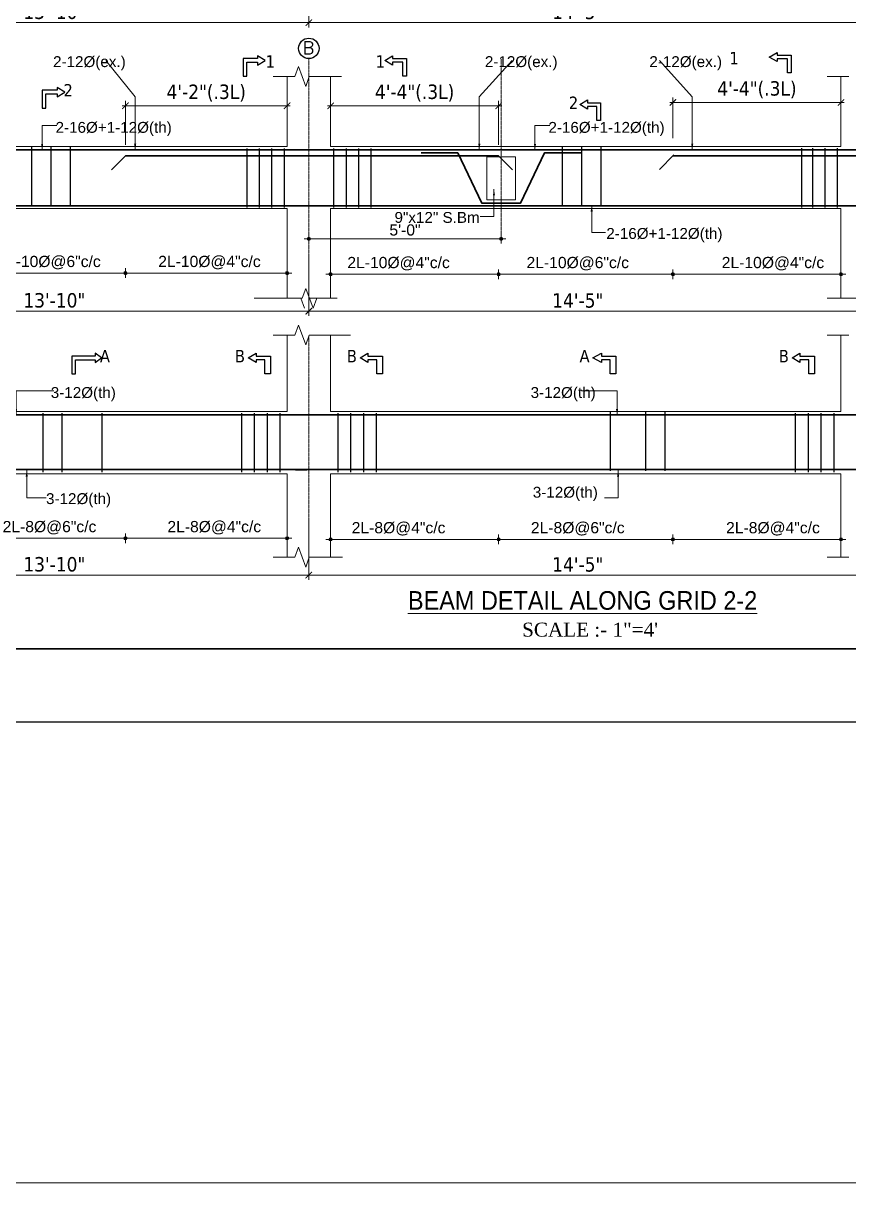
# Model space of a CAD drawing. Header units: inches. Extents: x 130993 to 274375, y -5108 to 103559.
# Drawn here: x 147155 to 147670, y 48951 to 49674 of the extents above; entities that cross this region are included whole.
import ezdxf

# ---------------------------------------------------------------- set-up
doc = ezdxf.new("R2010")
doc.units = ezdxf.units.IN
doc.header["$MEASUREMENT"] = 0
doc.header["$PDMODE"] = 2
doc.header["$PDSIZE"] = -3
doc.linetypes.add('CENTER2', pattern=[1.125, 0.75, -0.125, 0.125, -0.125])
for name, color, linetype, lineweight in [('Cen line', 5, 'CENTER2', 9), ('DIM', 5, 'Continuous', 9), ('DIMENSION', 142, 'Continuous', 20), ('HATCH', 9, 'Continuous', 9), ('LINE', 1, 'Continuous', 15), ('PLAN Stairs', 156, 'Continuous', 25), ('REN-1', 7, 'Continuous', 35), ('TEXT', 181, 'Continuous', 13), ('wall', 1, 'Continuous', 30)]:
    doc.layers.add(name, color=color, linetype=linetype, lineweight=lineweight)
for name, color, linetype in [('ELEVATION', 7, 'Continuous'), ('STIRRUPS', 7, 'Continuous'), ('T-TEXT', 1, 'Continuous')]:
    doc.layers.add(name, color=color, linetype=linetype)
doc.styles.add('Arial', font='arial.ttf', dxfattribs={"width": 0.8, "height": 200})
doc.styles.add('ramon', font='arial.ttf', dxfattribs={"height": 7})
doc.styles.add('ROOM', font='dutch.ttf')
doc.styles.get("Standard").update_dxf_attribs({"font": 'txt.shx', "height": 6})
doc.styles.add('TAHOMA', font='tahoma.ttf', dxfattribs={"height": 9})
doc.dimstyles.new('1-2', dxfattribs={"dimscale": 0, "dimtxt": 8, "dimasz": 4, "dimexe": 3, "dimexo": 3, "dimgap": 3, "dimtad": 1, "dimdec": 0, "dimlfac": 0.25, "dimzin": 3, "dimdsep": 46, "dimlunit": 4, "dimtxsty": 'TAHOMA', "dimblk1": 'ARCHTICK', "dimblk2": 'ARCHTICK', "dimsah": 1, "dimcen": 0, "dimdle": 2, "dimclrd": 6, "dimclre": 6, "dimclrt": 7, "dimadec": 0, "dimazin": 0, "dimtfac": 0.333333, "dimtdec": 0, "dimtix": 1, "dimtofl": 0, "dimtmove": 0, "dimatfit": 2, "dimfxl": 1, "dimtolj": 1, "dimtzin": 0, "dimlwd": -1, "dimlwe": -1, "dimarcsym": 0})
doc.dimstyles.new('1-4', dxfattribs={"dimscale": 0, "dimtxt": 8, "dimasz": 4, "dimexe": 3, "dimexo": 3, "dimgap": 2, "dimtad": 1, "dimdec": 0, "dimlfac": 0.5, "dimzin": 3, "dimdsep": 46, "dimlunit": 4, "dimtxsty": 'TAHOMA', "dimblk1": 'ARCHTICK', "dimblk2": 'ARCHTICK', "dimsah": 1, "dimcen": 0, "dimdle": 2, "dimclrd": 6, "dimclre": 6, "dimclrt": 7, "dimadec": 0, "dimazin": 0, "dimtfac": 0.333333, "dimtdec": 0, "dimtmove": 1, "dimatfit": 2, "dimfxl": 1, "dimtolj": 1, "dimtzin": 0, "dimlwd": -1, "dimlwe": -1, "dimarcsym": 0})
doc.dimstyles.new('s4', dxfattribs={"dimtxt": 6, "dimasz": 2, "dimexe": 6, "dimexo": 18, "dimgap": 1.9375, "dimtad": 1, "dimdec": 0, "dimlfac": 0.5, "dimzin": 3, "dimdsep": 46, "dimlunit": 4, "dimtxsty": 'ramon', "dimblk": 'dot 2', "dimcen": 0.09375, "dimse1": 1, "dimse2": 1, "dimclrd": 1, "dimclre": 1, "dimclrt": 256, "dimadec": 0, "dimazin": 0, "dimtfac": 0.75, "dimtdec": 0, "dimtix": 1, "dimtmove": 1, "dimatfit": 3, "dimldrblk": 'DOT', "dimfxl": 1, "dimtolj": 1, "dimtzin": 0, "dimlwd": 9, "dimlwe": 9, "dimarcsym": 0})

# ---------------------------------------------------------------- blocks, each defined once
blk = doc.blocks.new('_ArchTick')
at = {"color": 0, "linetype": 'ByBlock', "const_width": 0.15}
blk.add_lwpolyline([(-0.5, -0.5), (0.5, 0.5)], dxfattribs=at)
blk = doc.blocks.new('*D2760')
at = {"layer": 'Defpoints', "color": 0}
for p in [(147333.24, 49532.05), (147678.83, 49532.05), (147333.24, 49494.85)]:
    blk.add_point(p, dxfattribs=at)
at = {"layer": 'DIMENSION', "color": 6}
for p, q in [((147333.24, 49529.05), (147333.24, 49491.85)), ((147678.83, 49529.05), (147678.83, 49491.85)), ((147680.83, 49494.85), (147331.24, 49494.85))]:
    blk.add_line(p, q, dxfattribs=at)
at = {"layer": 'DIMENSION', "color": 6, "xscale": 4, "yscale": 4, "zscale": 4, "rotation": 180}
blk.add_blockref('_ArchTick', (147333.24, 49494.85), dxfattribs=at)
at = {"layer": 'DIMENSION', "color": 6, "xscale": 4, "yscale": 4, "zscale": 4}
blk.add_blockref('_ArchTick', (147678.83, 49494.85), dxfattribs=at)
at = {"layer": 'DIMENSION', "color": 7, "insert": (147501.03, 49501.46), "char_height": 9, "attachment_point": 5, "style": 'TAHOMA'}
blk.add_mtext('\\A1;14\'-5"', dxfattribs=at)
blk = doc.blocks.new('*D2761')
at = {"layer": 'Defpoints', "color": 0}
for p in [(147678.83, 49395.98), (147333.24, 49367.39), (147333.24, 49330.19)]:
    blk.add_point(p, dxfattribs=at)
at = {"layer": 'DIMENSION', "color": 6}
for p, q in [((147678.83, 49392.98), (147678.83, 49327.19)), ((147333.24, 49364.39), (147333.24, 49327.19)), ((147680.83, 49330.19), (147331.24, 49330.19))]:
    blk.add_line(p, q, dxfattribs=at)
at = {"layer": 'DIMENSION', "color": 6, "xscale": 4, "yscale": 4, "zscale": 4, "rotation": 180}
blk.add_blockref('_ArchTick', (147333.24, 49330.19), dxfattribs=at)
at = {"layer": 'DIMENSION', "color": 6, "xscale": 4, "yscale": 4, "zscale": 4}
blk.add_blockref('_ArchTick', (147678.83, 49330.19), dxfattribs=at)
at = {"layer": 'DIMENSION', "color": 7, "insert": (147501.03, 49336.8), "char_height": 9, "attachment_point": 5, "style": 'TAHOMA'}
blk.add_mtext('\\A1;14\'-5"', dxfattribs=at)
blk = doc.blocks.new('*D2762')
at = {"layer": 'Defpoints', "color": 0}
for p in [(147346.82, 49622.96), (147346.82, 49597.66), (147451.66, 49595.55)]:
    blk.add_point(p, dxfattribs=at)
at = {"layer": 'DIM', "color": 6}
for p, q in [((147453.66, 49622.96), (147344.82, 49622.96)), ((147346.82, 49600.66), (147346.82, 49625.96)), ((147451.66, 49598.55), (147451.66, 49625.96))]:
    blk.add_line(p, q, dxfattribs=at)
at = {"layer": 'DIM', "color": 6, "xscale": 4, "yscale": 4, "zscale": 4, "rotation": 180}
blk.add_blockref('_ArchTick', (147346.82, 49622.96), dxfattribs=at)
at = {"layer": 'DIM', "color": 6, "xscale": 4, "yscale": 4, "zscale": 4}
blk.add_blockref('_ArchTick', (147451.66, 49622.96), dxfattribs=at)
at = {"layer": 'DIM', "color": 7, "insert": (147399.24, 49630.91), "char_height": 9, "attachment_point": 5, "style": 'TAHOMA'}
blk.add_mtext('\\A1;4\'-4"(.3L)', dxfattribs=at)
blk = doc.blocks.new('*D2763')
at = {"layer": 'Defpoints', "color": 0}
for p in [(147560.41, 49625.07), (147560.41, 49599.77), (147665.25, 49597.66)]:
    blk.add_point(p, dxfattribs=at)
at = {"layer": 'DIM', "color": 6}
for p, q in [((147667.25, 49625.07), (147558.41, 49625.07)), ((147560.41, 49602.77), (147560.41, 49628.07)), ((147665.25, 49600.66), (147665.25, 49628.07))]:
    blk.add_line(p, q, dxfattribs=at)
at = {"layer": 'DIM', "color": 6, "xscale": 4, "yscale": 4, "zscale": 4, "rotation": 180}
blk.add_blockref('_ArchTick', (147560.41, 49625.07), dxfattribs=at)
at = {"layer": 'DIM', "color": 6, "xscale": 4, "yscale": 4, "zscale": 4}
blk.add_blockref('_ArchTick', (147665.25, 49625.07), dxfattribs=at)
at = {"layer": 'DIM', "color": 7, "insert": (147612.83, 49633.01), "char_height": 9, "attachment_point": 5, "style": 'TAHOMA'}
blk.add_mtext('\\A1;4\'-4"(.3L)', dxfattribs=at)
blk = doc.blocks.new('*D2764')
at = {"layer": 'Defpoints', "color": 0}
for p in [(147001.65, 49532.05), (147333.24, 49532.05), (147333.24, 49494.85)]:
    blk.add_point(p, dxfattribs=at)
at = {"layer": 'DIMENSION', "color": 6}
for p, q in [((147001.65, 49529.05), (147001.65, 49491.85)), ((147333.24, 49529.05), (147333.24, 49491.85)), ((146999.65, 49494.85), (147335.24, 49494.85))]:
    blk.add_line(p, q, dxfattribs=at)
at = {"layer": 'DIMENSION', "color": 6, "xscale": 4, "yscale": 4, "zscale": 4, "rotation": 180}
blk.add_blockref('_ArchTick', (147001.65, 49494.85), dxfattribs=at)
at = {"layer": 'DIMENSION', "color": 6, "xscale": 4, "yscale": 4, "zscale": 4}
blk.add_blockref('_ArchTick', (147333.24, 49494.85), dxfattribs=at)
at = {"layer": 'DIMENSION', "color": 7, "insert": (147174.44, 49501.54), "char_height": 9, "attachment_point": 5, "style": 'TAHOMA'}
blk.add_mtext('\\A1;13\'-10"', dxfattribs=at)
blk = doc.blocks.new('*D2765')
at = {"layer": 'Defpoints', "color": 0}
for p in [(147001.65, 49395.98), (147333.24, 49367.39), (147333.24, 49330.19)]:
    blk.add_point(p, dxfattribs=at)
at = {"layer": 'DIMENSION', "color": 6}
for p, q in [((147001.65, 49392.98), (147001.65, 49327.19)), ((147333.24, 49364.39), (147333.24, 49327.19)), ((146999.65, 49330.19), (147335.24, 49330.19))]:
    blk.add_line(p, q, dxfattribs=at)
at = {"layer": 'DIMENSION', "color": 6, "xscale": 4, "yscale": 4, "zscale": 4, "rotation": 180}
blk.add_blockref('_ArchTick', (147001.65, 49330.19), dxfattribs=at)
at = {"layer": 'DIMENSION', "color": 6, "xscale": 4, "yscale": 4, "zscale": 4}
blk.add_blockref('_ArchTick', (147333.24, 49330.19), dxfattribs=at)
at = {"layer": 'DIMENSION', "color": 7, "insert": (147174.44, 49336.88), "char_height": 9, "attachment_point": 5, "style": 'TAHOMA'}
blk.add_mtext('\\A1;13\'-10"', dxfattribs=at)
blk = doc.blocks.new('*D2766')
at = {"layer": 'Defpoints', "color": 0}
for p in [(147319.66, 49622.96), (147218.82, 49595.55), (147319.66, 49597.66)]:
    blk.add_point(p, dxfattribs=at)
at = {"layer": 'DIM', "color": 6}
for p, q in [((147216.82, 49622.96), (147321.66, 49622.96)), ((147218.82, 49598.55), (147218.82, 49625.96)), ((147319.66, 49600.66), (147319.66, 49625.96))]:
    blk.add_line(p, q, dxfattribs=at)
at = {"layer": 'DIM', "color": 6, "xscale": 4, "yscale": 4, "zscale": 4, "rotation": 180}
blk.add_blockref('_ArchTick', (147218.82, 49622.96), dxfattribs=at)
at = {"layer": 'DIM', "color": 6, "xscale": 4, "yscale": 4, "zscale": 4}
blk.add_blockref('_ArchTick', (147319.66, 49622.96), dxfattribs=at)
at = {"layer": 'DIM', "color": 7, "insert": (147269.24, 49630.91), "char_height": 9, "attachment_point": 5, "style": 'TAHOMA'}
blk.add_mtext('\\A1;4\'-2"(.3L)', dxfattribs=at)
blk = doc.blocks.new('dot1')
at = {"layer": 'HATCH'}
h = blk.add_hatch(color=256, dxfattribs=at)
edge = h.paths.add_edge_path()
edge.add_arc((0, 0), 1, 0, 360)
for p, q in [((3, 0), (-3, 0)), ((0, 3), (0, -3))]:
    blk.add_line(p, q, dxfattribs=at)
blk.add_circle((0, 0), 1, dxfattribs=at)
blk = doc.blocks.new('dot 2')
at = {"layer": 'HATCH', "xscale": 0.5, "yscale": 0.5, "zscale": 0.5}
blk.add_blockref('dot1', (0, 0), dxfattribs=at)
blk = doc.blocks.new('*D2768')
at = {"layer": 'Defpoints', "color": 0}
for p in [(147560.41, 49430.15), (147665.25, 49393.46), (147560.41, 49352.49)]:
    blk.add_point(p, dxfattribs=at)
at = {"layer": 'PLAN Stairs', "color": 1, "lineweight": 9}
blk.add_line((147663.25, 49352.49), (147562.41, 49352.49), dxfattribs=at)
at = {"layer": 'PLAN Stairs', "color": 1, "lineweight": 9, "xscale": 2, "yscale": 2, "zscale": 2, "rotation": 180}
blk.add_blockref('dot 2', (147560.41, 49352.49), dxfattribs=at)
at = {"layer": 'PLAN Stairs', "color": 1, "lineweight": 9, "xscale": 2, "yscale": 2, "zscale": 2}
blk.add_blockref('dot 2', (147665.25, 49352.49), dxfattribs=at)
at = {"layer": 'PLAN Stairs', "insert": (147622.83, 49359.09), "char_height": 7, "attachment_point": 5, "style": 'ramon'}
blk.add_mtext('\\A1;2L-8%%C@4"c/c', dxfattribs=at)
blk = doc.blocks.new('_Dot')
at = {"color": 0, "linetype": 'ByBlock', "lineweight": -2}
blk.add_line((-0.5, 0), (-1, 0), dxfattribs=at)
at = {"color": 0, "linetype": 'ByBlock', "const_width": 0.5}
blk.add_lwpolyline([(-0.25, 0, 1), (0.25, 0, 1)], format="xyb", close=True, dxfattribs=at)
blk = doc.blocks.new('*D2769')
at = {"layer": 'Defpoints', "color": 0}
for p in [(147451.66, 49430.15), (147560.41, 49430.15), (147560.41, 49352.49)]:
    blk.add_point(p, dxfattribs=at)
at = {"layer": 'PLAN Stairs', "color": 1, "lineweight": 9}
blk.add_line((147453.66, 49352.49), (147558.41, 49352.49), dxfattribs=at)
at = {"layer": 'PLAN Stairs', "color": 1, "lineweight": 9, "xscale": 2, "yscale": 2, "zscale": 2, "rotation": 180}
blk.add_blockref('dot 2', (147451.66, 49352.49), dxfattribs=at)
at = {"layer": 'PLAN Stairs', "color": 1, "lineweight": 9, "xscale": 2, "yscale": 2, "zscale": 2}
blk.add_blockref('dot 2', (147560.41, 49352.49), dxfattribs=at)
at = {"layer": 'PLAN Stairs', "insert": (147501.03, 49359.09), "char_height": 7, "attachment_point": 5, "style": 'ramon'}
blk.add_mtext('\\A1;2L-8%%C@6"c/c', dxfattribs=at)
blk = doc.blocks.new('*D2770')
at = {"layer": 'Defpoints', "color": 0}
for p in [(147346.82, 49432.26), (147451.66, 49430.15), (147346.82, 49352.49)]:
    blk.add_point(p, dxfattribs=at)
at = {"layer": 'PLAN Stairs', "color": 1, "lineweight": 9}
blk.add_line((147449.66, 49352.49), (147348.82, 49352.49), dxfattribs=at)
at = {"layer": 'PLAN Stairs', "color": 1, "lineweight": 9, "xscale": 2, "yscale": 2, "zscale": 2, "rotation": 180}
blk.add_blockref('dot 2', (147346.82, 49352.49), dxfattribs=at)
at = {"layer": 'PLAN Stairs', "color": 1, "lineweight": 9, "xscale": 2, "yscale": 2, "zscale": 2}
blk.add_blockref('dot 2', (147451.66, 49352.49), dxfattribs=at)
at = {"layer": 'PLAN Stairs', "insert": (147389.24, 49359.09), "char_height": 7, "attachment_point": 5, "style": 'ramon'}
blk.add_mtext('\\A1;2L-8%%C@4"c/c', dxfattribs=at)
blk = doc.blocks.new('*D2772')
at = {"layer": 'Defpoints', "color": 0}
for p in [(147116.07, 49430.83), (147218.82, 49430.83), (147116.07, 49353.17)]:
    blk.add_point(p, dxfattribs=at)
at = {"layer": 'PLAN Stairs', "color": 1, "lineweight": 9}
blk.add_line((147216.82, 49353.17), (147118.07, 49353.17), dxfattribs=at)
at = {"layer": 'PLAN Stairs', "color": 1, "lineweight": 9, "xscale": 2, "yscale": 2, "zscale": 2, "rotation": 180}
blk.add_blockref('dot 2', (147116.07, 49353.17), dxfattribs=at)
at = {"layer": 'PLAN Stairs', "color": 1, "lineweight": 9, "xscale": 2, "yscale": 2, "zscale": 2}
blk.add_blockref('dot 2', (147218.82, 49353.17), dxfattribs=at)
at = {"layer": 'PLAN Stairs', "insert": (147171.44, 49359.77), "char_height": 7, "attachment_point": 5, "style": 'ramon'}
blk.add_mtext('\\A1;2L-8%%C@6"c/c', dxfattribs=at)
blk = doc.blocks.new('*D2773')
at = {"layer": 'Defpoints', "color": 0}
for p in [(147218.82, 49430.83), (147319.66, 49432.94), (147319.66, 49353.17)]:
    blk.add_point(p, dxfattribs=at)
at = {"layer": 'PLAN Stairs', "color": 1, "lineweight": 9}
blk.add_line((147220.82, 49353.17), (147317.66, 49353.17), dxfattribs=at)
at = {"layer": 'PLAN Stairs', "color": 1, "lineweight": 9, "xscale": 2, "yscale": 2, "zscale": 2, "rotation": 180}
blk.add_blockref('dot 2', (147218.82, 49353.17), dxfattribs=at)
at = {"layer": 'PLAN Stairs', "color": 1, "lineweight": 9, "xscale": 2, "yscale": 2, "zscale": 2}
blk.add_blockref('dot 2', (147319.66, 49353.17), dxfattribs=at)
at = {"layer": 'PLAN Stairs', "insert": (147274.24, 49359.77), "char_height": 7, "attachment_point": 5, "style": 'ramon'}
blk.add_mtext('\\A1;2L-8%%C@4"c/c', dxfattribs=at)
blk = doc.blocks.new('*D2774')
at = {"layer": 'Defpoints', "color": 0}
for p in [(147560.41, 49595.55), (147665.25, 49558.86), (147560.41, 49517.9)]:
    blk.add_point(p, dxfattribs=at)
at = {"layer": 'PLAN Stairs', "color": 1, "lineweight": 9}
blk.add_line((147663.25, 49517.9), (147562.41, 49517.9), dxfattribs=at)
at = {"layer": 'PLAN Stairs', "color": 1, "lineweight": 9, "xscale": 2, "yscale": 2, "zscale": 2, "rotation": 180}
blk.add_blockref('dot 2', (147560.41, 49517.9), dxfattribs=at)
at = {"layer": 'PLAN Stairs', "color": 1, "lineweight": 9, "xscale": 2, "yscale": 2, "zscale": 2}
blk.add_blockref('dot 2', (147665.25, 49517.9), dxfattribs=at)
at = {"layer": 'PLAN Stairs', "insert": (147622.83, 49524.49), "char_height": 7, "attachment_point": 5, "style": 'ramon'}
blk.add_mtext('\\A1;{\\fArial Baltic|b0|i0|c186|p34;2L-}10{\\fArial Baltic|b0|i0|c186|p34;%%C@4"c/c}', dxfattribs=at)
blk = doc.blocks.new('*D2775')
at = {"layer": 'Defpoints', "color": 0}
for p in [(147451.66, 49595.55), (147560.41, 49595.55), (147560.41, 49517.9)]:
    blk.add_point(p, dxfattribs=at)
at = {"layer": 'PLAN Stairs', "color": 1, "lineweight": 9}
blk.add_line((147453.66, 49517.9), (147558.41, 49517.9), dxfattribs=at)
at = {"layer": 'PLAN Stairs', "color": 1, "lineweight": 9, "xscale": 2, "yscale": 2, "zscale": 2, "rotation": 180}
blk.add_blockref('dot 2', (147451.66, 49517.9), dxfattribs=at)
at = {"layer": 'PLAN Stairs', "color": 1, "lineweight": 9, "xscale": 2, "yscale": 2, "zscale": 2}
blk.add_blockref('dot 2', (147560.41, 49517.9), dxfattribs=at)
at = {"layer": 'PLAN Stairs', "insert": (147501.03, 49524.49), "char_height": 7, "attachment_point": 5, "style": 'ramon'}
blk.add_mtext('\\A1;{\\fArial Baltic|b0|i0|c186|p34;2L-}10{\\fArial Baltic|b0|i0|c186|p34;%%C@6"c/c}', dxfattribs=at)
blk = doc.blocks.new('*D2776')
at = {"layer": 'Defpoints', "color": 0}
for p in [(147346.82, 49597.66), (147451.66, 49595.55), (147346.82, 49517.9)]:
    blk.add_point(p, dxfattribs=at)
at = {"layer": 'PLAN Stairs', "color": 1, "lineweight": 9}
blk.add_line((147449.66, 49517.9), (147348.82, 49517.9), dxfattribs=at)
at = {"layer": 'PLAN Stairs', "color": 1, "lineweight": 9, "xscale": 2, "yscale": 2, "zscale": 2, "rotation": 180}
blk.add_blockref('dot 2', (147346.82, 49517.9), dxfattribs=at)
at = {"layer": 'PLAN Stairs', "color": 1, "lineweight": 9, "xscale": 2, "yscale": 2, "zscale": 2}
blk.add_blockref('dot 2', (147451.66, 49517.9), dxfattribs=at)
at = {"layer": 'PLAN Stairs', "insert": (147389.24, 49524.49), "char_height": 7, "attachment_point": 5, "style": 'ramon'}
blk.add_mtext('\\A1;{\\fArial Baltic|b0|i0|c186|p34;2L-}10{\\fArial Baltic|b0|i0|c186|p34;%%C@4"c/c}', dxfattribs=at)
blk = doc.blocks.new('*D2778')
at = {"layer": 'Defpoints', "color": 0}
for p in [(147116.07, 49596.24), (147218.82, 49596.24), (147116.07, 49518.58)]:
    blk.add_point(p, dxfattribs=at)
at = {"layer": 'PLAN Stairs', "color": 1, "lineweight": 9}
blk.add_line((147216.82, 49518.58), (147118.07, 49518.58), dxfattribs=at)
at = {"layer": 'PLAN Stairs', "color": 1, "lineweight": 9, "xscale": 2, "yscale": 2, "zscale": 2, "rotation": 180}
blk.add_blockref('dot 2', (147116.07, 49518.58), dxfattribs=at)
at = {"layer": 'PLAN Stairs', "color": 1, "lineweight": 9, "xscale": 2, "yscale": 2, "zscale": 2}
blk.add_blockref('dot 2', (147218.82, 49518.58), dxfattribs=at)
at = {"layer": 'PLAN Stairs', "insert": (147171.44, 49525.17), "char_height": 7, "attachment_point": 5, "style": 'ramon'}
blk.add_mtext('\\A1;{\\fArial Baltic|b0|i0|c186|p34;2L-}10{\\fArial Baltic|b0|i0|c186|p34;%%C@6"c/c}', dxfattribs=at)
blk = doc.blocks.new('*D2779')
at = {"layer": 'Defpoints', "color": 0}
for p in [(147218.82, 49596.24), (147319.66, 49598.34), (147319.66, 49518.58)]:
    blk.add_point(p, dxfattribs=at)
at = {"layer": 'PLAN Stairs', "color": 1, "lineweight": 9}
blk.add_line((147220.82, 49518.58), (147317.66, 49518.58), dxfattribs=at)
at = {"layer": 'PLAN Stairs', "color": 1, "lineweight": 9, "xscale": 2, "yscale": 2, "zscale": 2, "rotation": 180}
blk.add_blockref('dot 2', (147218.82, 49518.58), dxfattribs=at)
at = {"layer": 'PLAN Stairs', "color": 1, "lineweight": 9, "xscale": 2, "yscale": 2, "zscale": 2}
blk.add_blockref('dot 2', (147319.66, 49518.58), dxfattribs=at)
at = {"layer": 'PLAN Stairs', "insert": (147271.24, 49525.17), "char_height": 7, "attachment_point": 5, "style": 'ramon'}
blk.add_mtext('\\A1;{\\fArial Baltic|b0|i0|c186|p34;2L-}10{\\fArial Baltic|b0|i0|c186|p34;%%C@4"c/c}', dxfattribs=at)
blk = doc.blocks.new('*D2790')
at = {"layer": 'Defpoints', "color": 0}
for p in [(147333.24, 49712.05), (147678.83, 49712.05), (147333.24, 49674.85)]:
    blk.add_point(p, dxfattribs=at)
at = {"layer": 'DIMENSION', "color": 6}
for p, q in [((147333.24, 49709.05), (147333.24, 49671.85)), ((147678.83, 49709.05), (147678.83, 49671.85)), ((147680.83, 49674.85), (147331.24, 49674.85))]:
    blk.add_line(p, q, dxfattribs=at)
at = {"layer": 'DIMENSION', "color": 6, "xscale": 4, "yscale": 4, "zscale": 4, "rotation": 180}
blk.add_blockref('_ArchTick', (147333.24, 49674.85), dxfattribs=at)
at = {"layer": 'DIMENSION', "color": 6, "xscale": 4, "yscale": 4, "zscale": 4}
blk.add_blockref('_ArchTick', (147678.83, 49674.85), dxfattribs=at)
at = {"layer": 'DIMENSION', "color": 7, "insert": (147501.03, 49681.46), "char_height": 9, "attachment_point": 5, "style": 'TAHOMA'}
blk.add_mtext('\\A1;14\'-5"', dxfattribs=at)
blk = doc.blocks.new('*D2793')
at = {"layer": 'Defpoints', "color": 0}
for p in [(147001.65, 49712.05), (147333.24, 49712.05), (147333.24, 49674.85)]:
    blk.add_point(p, dxfattribs=at)
at = {"layer": 'DIMENSION', "color": 6}
for p, q in [((147001.65, 49709.05), (147001.65, 49671.85)), ((147333.24, 49709.05), (147333.24, 49671.85)), ((146999.65, 49674.85), (147335.24, 49674.85))]:
    blk.add_line(p, q, dxfattribs=at)
at = {"layer": 'DIMENSION', "color": 6, "xscale": 4, "yscale": 4, "zscale": 4, "rotation": 180}
blk.add_blockref('_ArchTick', (147001.65, 49674.85), dxfattribs=at)
at = {"layer": 'DIMENSION', "color": 6, "xscale": 4, "yscale": 4, "zscale": 4}
blk.add_blockref('_ArchTick', (147333.24, 49674.85), dxfattribs=at)
at = {"layer": 'DIMENSION', "color": 7, "insert": (147174.44, 49681.54), "char_height": 9, "attachment_point": 5, "style": 'TAHOMA'}
blk.add_mtext('\\A1;13\'-10"', dxfattribs=at)
blk = doc.blocks.new('*D2856')
at = {"layer": 'Defpoints', "color": 0, "ltscale": 10}
for p in [(135232.92, 50564.6), (135252.37, 50564.6), (135227.67, 50560.85)]:
    blk.add_point(p, dxfattribs=at)
at = {"layer": 'Defpoints', "color": 0}
for p in [(148024, 49558.86), (148144, 49558.86), (148024, 49541.07)]:
    blk.add_point(p, dxfattribs=at)
at = {"layer": 'DIMENSION', "color": 6, "ltscale": 10}
for p, q in [((135235.92, 50564.6), (135255.37, 50564.6)), ((135252.37, 50564.6), (135252.37, 50568.6)), ((135230.67, 50560.85), (135255.37, 50560.85)), ((135252.37, 50560.85), (135252.37, 50556.85))]:
    blk.add_line(p, q, dxfattribs=at)
at = {"layer": 'DIMENSION', "color": 6}
for p, q in [((148024, 49555.86), (148024, 49538.07)), ((148144, 49555.86), (148144, 49538.07)), ((148146, 49541.07), (148022, 49541.07))]:
    blk.add_line(p, q, dxfattribs=at)
at = {"layer": 'DIMENSION', "color": 6, "ltscale": 10, "xscale": 4, "yscale": 4, "zscale": 4}
for p, rotation in [((135252.37, 50564.6), 270), ((135252.37, 50560.85), 90)]:
    blk.add_blockref('_ArchTick', p, dxfattribs=dict(at, rotation=rotation))
at = {"layer": 'DIMENSION', "color": 6, "xscale": 4, "yscale": 4, "zscale": 4, "rotation": 180}
blk.add_blockref('_ArchTick', (148024, 49541.07), dxfattribs=at)
at = {"layer": 'DIMENSION', "color": 6, "xscale": 4, "yscale": 4, "zscale": 4}
blk.add_blockref('_ArchTick', (148144, 49541.07), dxfattribs=at)
at = {"layer": 'DIMENSION', "color": 7, "ltscale": 10, "insert": (135244.76, 50562.72), "char_height": 9, "attachment_point": 5, "rotation": 90, "style": 'TAHOMA'}
blk.add_mtext('\\A1;1.5"', dxfattribs=at)
at = {"layer": 'DIMENSION', "color": 7, "insert": (148084, 49547.75), "char_height": 9, "attachment_point": 5, "style": 'TAHOMA'}
blk.add_mtext('\\A1;5\'-0"', dxfattribs=at)
blk = doc.blocks.new('*D2872')
at = {"layer": 'Defpoints', "color": 0, "ltscale": 10}
for p in [(134950.38, 50560.85), (134975.07, 50560.85), (134950.96, 50501.1)]:
    blk.add_point(p, dxfattribs=at)
at = {"layer": 'Defpoints', "color": 0}
for p in [(147333.24, 49558.86), (147453.24, 49564.29), (147453.24, 49539.96)]:
    blk.add_point(p, dxfattribs=at)
at = {"layer": 'DIMENSION', "color": 6, "ltscale": 10}
for p, q in [((134975.07, 50499.1), (134975.07, 50562.85)), ((134953.38, 50560.85), (134978.07, 50560.85)), ((134953.96, 50501.1), (134978.07, 50501.1))]:
    blk.add_line(p, q, dxfattribs=at)
at = {"layer": 'PLAN Stairs', "color": 1, "lineweight": 9}
blk.add_line((147335.24, 49539.96), (147451.24, 49539.96), dxfattribs=at)
at = {"layer": 'DIMENSION', "color": 6, "ltscale": 10, "xscale": 4, "yscale": 4, "zscale": 4}
for p, rotation in [((134975.07, 50560.85), 90), ((134975.07, 50501.1), 270)]:
    blk.add_blockref('_ArchTick', p, dxfattribs=dict(at, rotation=rotation))
at = {"layer": 'PLAN Stairs', "color": 1, "lineweight": 9, "xscale": 2, "yscale": 2, "zscale": 2, "rotation": 180}
blk.add_blockref('dot 2', (147333.24, 49539.96), dxfattribs=at)
at = {"layer": 'PLAN Stairs', "color": 1, "lineweight": 9, "xscale": 2, "yscale": 2, "zscale": 2}
blk.add_blockref('dot 2', (147453.24, 49539.96), dxfattribs=at)
at = {"layer": 'DIMENSION', "color": 7, "ltscale": 10, "insert": (134967.56, 50530.97), "char_height": 9, "attachment_point": 5, "rotation": 90, "style": 'TAHOMA'}
blk.add_mtext('\\A1;1-1"', dxfattribs=at)
at = {"layer": 'PLAN Stairs', "insert": (147393.24, 49545.47), "char_height": 7, "attachment_point": 5, "style": 'ramon'}
blk.add_mtext('\\A1;5\'-0"', dxfattribs=at)
blk = doc.blocks.new('fgffggf')
at = {"layer": 'Cen line'}
blk.add_line((15083.3, 1715.89), (15083.3, 1828.32), dxfattribs=at)
at = {"layer": 'DIMENSION'}
blk.add_lwpolyline([(15074.3, 1767.11), (15092.3, 1767.11), (15092.3, 1740.22), (15074.3, 1740.22)], close=True, dxfattribs=at)
at = {"layer": 'REN-1'}
blk.add_lwpolyline([(15133.22, 1769.61), (15110.38, 1769.61), (15095.44, 1738.22), (15071.15, 1738.22), (15056.21, 1769.61), (15033.37, 1769.61)], dxfattribs=at)
at = {"layer": 'TEXT', "style": 'Arial'}
blk.add_text('9"x12" S.Bm', height=6.79, dxfattribs=at).set_placement((15016.77, 1725.86))
at = {"layer": 'DIM'}
blk.add_leader([(15078.81, 1746.94), (15078.81, 1729.77), (15070.11, 1729.77)], dimstyle='1-4', override={"dimscale": 1, "dimtad": 0, "dimfxl": 3}, dxfattribs=at)

msp = doc.modelspace()

# ---------------------------------------------------------------- linework, layer by layer
at = {"layer": 'Cen line'}
for p, q in [((147333.24, 49503.12), (147333.24, 49652.39)), ((147333.24, 49341.6), (147333.24, 49479.11))]:
    msp.add_line(p, q, dxfattribs=at)
at = {"layer": 'Defpoints', "color": 240, "true_color": 0xed1f24}
msp.add_lwpolyline([(146818.74, 51437.94), (149523.33, 51437.94), (149523.33, 49284.27), (146818.74, 49284.27)], close=True, dxfattribs=at)
at = {"layer": 'DIMENSION'}
msp.add_lwpolyline([(134008.5, 52489.13), (154575.5, 52489.13), (154575.5, 48951.13), (134008.5, 48951.13)], close=True, dxfattribs=at)
msp.add_lwpolyline([(147294.87, 49597.66), (147319.66, 49597.66)], dxfattribs=at)
at = {"layer": 'ELEVATION'}
for points in [[(146773.12, 49238.65), (149951.82, 49238.65), (149951.82, 51483.56), (146773.12, 51483.56)], [(146818.74, 49284.27), (149906.2, 49284.27), (149906.2, 51437.94), (146818.74, 51437.94)]]:
    msp.add_lwpolyline(points, close=True, dxfattribs=at)
at = {"layer": 'ELEVATION', "color": 240, "true_color": 0xed1f24}
msp.add_lwpolyline([(146818.74, 51437.94), (149523.33, 51437.94), (149523.33, 49284.27), (146818.74, 49284.27)], close=True, dxfattribs=at)
at = {"layer": 'HATCH'}
for p, q in [((147326.8, 49647.41), (147324.55, 49641.24)), ((147326.8, 49647.41), (147324.55, 49641.24)), ((147326.8, 49647.41), (147324.55, 49641.24)), ((147331.29, 49635.06), (147326.8, 49647.41)), ((147333.54, 49641.24), (147331.29, 49635.06)), ((147331.43, 49509.09), (147329.18, 49502.92)), ((147335.92, 49496.75), (147331.43, 49509.09)), ((147335.92, 49496.75), (147331.43, 49509.09)), ((147328.31, 49502.92), (147330.56, 49496.75)), ((147338.17, 49502.92), (147335.92, 49496.75)), ((147338.17, 49502.92), (147335.92, 49496.75)), ((147326.8, 49486.11), (147324.55, 49479.94)), ((147326.8, 49486.11), (147324.55, 49479.94)), ((147326.8, 49486.11), (147324.55, 49479.94)), ((147331.29, 49473.77), (147326.8, 49486.11)), ((147333.54, 49479.94), (147331.29, 49473.77)), ((147326.8, 49347.57), (147324.55, 49341.4)), ((147326.8, 49347.57), (147324.55, 49341.4)), ((147326.8, 49347.57), (147324.55, 49341.4)), ((147331.29, 49335.23), (147326.8, 49347.57)), ((147333.54, 49341.4), (147331.29, 49335.23))]:
    msp.add_line(p, q, dxfattribs=at)
at = {"layer": 'HATCH', "linetype": 'Continuous'}
for points in [[(147324.55, 49641.24), (147311.06, 49641.24)], [(147324.55, 49641.24), (147311.06, 49641.24)], [(147324.55, 49641.24), (147311.06, 49641.24)], [(147350.9, 49641.24), (147333.54, 49641.24)], [(147353.72, 49641.24), (147333.54, 49641.24)], [(147353.72, 49641.24), (147333.54, 49641.24)], [(147670.15, 49641.24), (147656.65, 49641.24)], [(147670.15, 49641.24), (147656.65, 49641.24)], [(147324.55, 49502.92), (147299.06, 49502.92)], [(147329.18, 49502.92), (147315.69, 49502.92)], [(147329.18, 49502.92), (147315.69, 49502.92)], [(147316.77, 49502.92), (147328.31, 49502.92)], [(147350.9, 49502.92), (147333.54, 49502.92)], [(147349.7, 49502.92), (147338.17, 49502.92)], [(147349.7, 49502.92), (147338.17, 49502.92)], [(147670.15, 49502.92), (147656.65, 49502.92)], [(147674.78, 49502.92), (147661.28, 49502.92)], [(147324.55, 49479.94), (147311.06, 49479.94)], [(147324.55, 49479.94), (147311.06, 49479.94)], [(147324.55, 49479.94), (147311.06, 49479.94)], [(147350.9, 49479.94), (147333.54, 49479.94)], [(147359.26, 49479.94), (147333.54, 49479.94)], [(147359.26, 49479.94), (147333.54, 49479.94)], [(147670.15, 49479.94), (147656.65, 49479.94)], [(147670.15, 49479.94), (147656.65, 49479.94)], [(147324.55, 49341.4), (147311.06, 49341.4)], [(147324.55, 49341.4), (147311.06, 49341.4)], [(147324.55, 49341.4), (147311.06, 49341.4)], [(147350.9, 49341.4), (147333.54, 49341.4)], [(147354.2, 49341.4), (147333.54, 49341.4)], [(147354.2, 49341.4), (147333.54, 49341.4)], [(147670.15, 49341.4), (147656.65, 49341.4)], [(147670.15, 49341.4), (147656.65, 49341.4)]]:
    msp.add_lwpolyline(points, dxfattribs=at)
at = {"layer": 'LINE'}
for p, q in [((147319.66, 49641.24), (147319.66, 49597.66)), ((147319.66, 49641.24), (147319.66, 49597.66)), ((147319.66, 49641.24), (147319.66, 49597.66)), ((147319.66, 49641.24), (147319.66, 49597.66)), ((147319.66, 49641.24), (147319.66, 49597.66)), ((147346.82, 49641.24), (147346.82, 49597.66)), ((147346.82, 49641.24), (147346.82, 49597.66)), ((147665.25, 49641.24), (147665.25, 49597.66)), ((147665.25, 49641.24), (147665.25, 49597.66)), ((147015.23, 49597.66), (147319.66, 49597.66)), ((147665.25, 49597.66), (147346.82, 49597.66)), ((147015.23, 49558.86), (147319.66, 49558.86)), ((147319.66, 49558.86), (147319.66, 49502.92)), ((147319.66, 49558.86), (147319.66, 49502.92)), ((147319.66, 49558.86), (147319.66, 49502.92)), ((147319.66, 49558.86), (147319.66, 49502.92)), ((147319.66, 49558.86), (147319.66, 49502.92)), ((147346.82, 49558.86), (147346.82, 49502.92)), ((147665.25, 49558.86), (147346.82, 49558.86)), ((147346.82, 49558.86), (147346.82, 49502.92)), ((147665.25, 49558.86), (147665.25, 49502.92)), ((147665.25, 49558.86), (147665.25, 49502.92)), ((147319.66, 49479.94), (147319.66, 49432.33)), ((147319.66, 49479.94), (147319.66, 49432.33)), ((147319.66, 49479.94), (147319.66, 49432.33)), ((147319.66, 49479.94), (147319.66, 49432.33)), ((147319.66, 49479.94), (147319.66, 49432.33)), ((147346.82, 49479.94), (147346.82, 49432.33)), ((147346.82, 49479.94), (147346.82, 49432.33)), ((147665.25, 49479.94), (147665.25, 49432.33)), ((147665.25, 49479.94), (147665.25, 49432.33)), ((147015.23, 49432.33), (147319.66, 49432.33)), ((147665.25, 49432.33), (147346.82, 49432.33)), ((147015.23, 49393.46), (147319.66, 49393.46)), ((147319.66, 49393.46), (147319.66, 49341.4)), ((147319.66, 49393.46), (147319.66, 49341.4)), ((147319.66, 49393.46), (147319.66, 49341.4)), ((147319.66, 49393.46), (147319.66, 49341.4)), ((147319.66, 49393.46), (147319.66, 49341.4)), ((147346.82, 49393.46), (147346.82, 49341.4)), ((147346.82, 49393.46), (147346.82, 49341.4)), ((147665.25, 49393.46), (147346.82, 49393.46)), ((147665.25, 49393.46), (147635.18, 49393.46)), ((147665.25, 49393.46), (147665.25, 49341.4)), ((147665.25, 49393.46), (147665.25, 49341.4))]:
    msp.add_line(p, q, dxfattribs=at)
at = {"layer": 'REN-1'}
for p, q in [((147343.84, 49595.55), (147001.65, 49595.55)), ((147322.64, 49595.55), (148010.42, 49595.55)), ((147210.14, 49583.08), (147218.82, 49591.67)), ((147218.82, 49591.67), (147451.66, 49591.67)), ((147322.64, 49591.67), (147444.28, 49591.67)), ((147460.34, 49583.08), (147451.66, 49591.67)), ((147551.94, 49583.21), (147561.05, 49592.32)), ((147560.41, 49591.67), (147793.25, 49591.67)), ((147001.65, 49560.64), (147341.57, 49560.65)), ((148010.42, 49560.64), (147324.91, 49560.65)), ((147343.84, 49430.09), (146994.4, 49430.09)), ((147322.64, 49430.09), (148017.67, 49430.09)), ((147322.64, 49430.09), (147329.82, 49430.09)), ((146992.13, 49395.98), (147341.57, 49395.99)), ((148019.94, 49395.98), (147324.91, 49395.99)), ((147332.09, 49395.98), (147324.91, 49395.98))]:
    msp.add_line(p, q, dxfattribs=at)
at = {"layer": 'STIRRUPS'}
for p, q in [((147160.25, 49597.16), (147160.25, 49560.3)), ((147172.25, 49597.16), (147172.25, 49560.3)), ((147184.25, 49597.16), (147184.25, 49560.3)), ((147294.5, 49596.41), (147294.5, 49559.54)), ((147302.26, 49596.41), (147302.26, 49559.54)), ((147310.02, 49596.41), (147310.02, 49559.54)), ((147317.78, 49596.41), (147317.78, 49559.54)), ((147348.7, 49596.41), (147348.7, 49559.54)), ((147356.46, 49596.41), (147356.46, 49559.54)), ((147364.22, 49596.41), (147364.22, 49559.54)), ((147371.98, 49596.41), (147371.98, 49559.54)), ((147491.33, 49597.16), (147491.33, 49560.3)), ((147503.33, 49597.16), (147503.33, 49560.3)), ((147515.33, 49597.16), (147515.33, 49560.3)), ((147640.61, 49596.48), (147640.61, 49559.62)), ((147647.4, 49596.48), (147647.4, 49559.62)), ((147655.16, 49596.48), (147655.16, 49559.62)), ((147662.92, 49596.48), (147662.92, 49559.62)), ((147167.18, 49431.27), (147167.18, 49394.41)), ((147179.18, 49431.27), (147179.18, 49394.41)), ((147179.18, 49431.27), (147179.18, 49394.41)), ((147204.18, 49431.27), (147204.18, 49394.41)), ((147291.18, 49431.27), (147291.18, 49394.41)), ((147299.18, 49431.27), (147299.18, 49394.41)), ((147307.18, 49431.27), (147307.18, 49394.41)), ((147315.18, 49431.27), (147315.18, 49394.41)), ((147351.3, 49431.27), (147351.3, 49394.41)), ((147359.3, 49431.27), (147359.3, 49394.41)), ((147367.3, 49431.27), (147367.3, 49394.41)), ((147375.3, 49431.27), (147375.3, 49394.41)), ((147521.29, 49432.02), (147521.29, 49395.15)), ((147543.29, 49432.02), (147543.29, 49395.15)), ((147555.29, 49432.02), (147555.29, 49395.15)), ((147636.77, 49431.27), (147636.77, 49394.41)), ((147644.77, 49431.27), (147644.77, 49394.41)), ((147652.77, 49431.27), (147652.77, 49394.41)), ((147660.77, 49431.27), (147660.77, 49394.41))]:
    msp.add_line(p, q, dxfattribs=at)
at = {"layer": 'T-TEXT', "ltscale": 0.5}
msp.add_circle((147333.24, 49658.77), 6.38, dxfattribs=at)
at = {"layer": 'wall'}
for points in [[(147305.97, 49651.28), (147301.11, 49654.17), (147301.11, 49652.45), (147292.26, 49652.45), (147292.26, 49641.34), (147294.59, 49641.34), (147294.59, 49650.12), (147301.11, 49650.12), (147301.11, 49648.39)], [(147380.56, 49651.28), (147385.42, 49654.17), (147385.42, 49652.45), (147394.26, 49652.45), (147394.26, 49641.34), (147391.94, 49641.34), (147391.94, 49650.12), (147385.42, 49650.12), (147385.42, 49648.39)], [(147620.49, 49653.39), (147625.36, 49656.28), (147625.36, 49654.55), (147634.2, 49654.55), (147634.2, 49643.44), (147631.87, 49643.44), (147631.87, 49652.22), (147625.36, 49652.22), (147625.36, 49650.5)], [(147181.06, 49631.49), (147176.19, 49634.39), (147176.19, 49632.66), (147166.79, 49632.66), (147166.79, 49621.55), (147169.12, 49621.55), (147169.12, 49630.33), (147176.19, 49630.33), (147176.19, 49628.6)], [(147502.24, 49623.69), (147507.1, 49626.58), (147507.1, 49624.85), (147515.15, 49624.85), (147515.15, 49613.74), (147512.83, 49613.74), (147512.83, 49622.52), (147507.1, 49622.52), (147507.1, 49620.79)], [(147203.81, 49465.66), (147199.94, 49468.55), (147199.94, 49466.82), (147185.41, 49466.82), (147185.41, 49455.72), (147187.74, 49455.72), (147187.74, 49464.5), (147199.94, 49464.5), (147199.94, 49462.77)], [(147295.46, 49465.66), (147300.32, 49468.55), (147300.32, 49466.82), (147309.31, 49466.82), (147309.31, 49455.72), (147305.78, 49455.72), (147305.78, 49464.5), (147300.32, 49464.5), (147300.32, 49462.77)], [(147365.29, 49465.66), (147370.15, 49468.55), (147370.15, 49466.82), (147379.14, 49466.82), (147379.14, 49455.72), (147375.61, 49455.72), (147375.61, 49464.5), (147370.15, 49464.5), (147370.15, 49462.77)], [(147510.47, 49465.66), (147515.84, 49468.55), (147515.84, 49466.82), (147524.83, 49466.82), (147524.83, 49455.72), (147521.3, 49455.72), (147521.3, 49464.5), (147515.84, 49464.5), (147515.84, 49462.77)], [(147634.79, 49465.66), (147639.65, 49468.55), (147639.65, 49466.82), (147648.64, 49466.82), (147648.64, 49455.72), (147645.11, 49455.72), (147645.11, 49464.5), (147639.65, 49464.5), (147639.65, 49462.77)]]:
    msp.add_lwpolyline(points, close=True, dxfattribs=at)

# ---------------------------------------------------------------- block references
at = {"layer": 'DIMENSION'}
msp.add_blockref('fgffggf', (132369.94, 47824.07), dxfattribs=at)

# ---------------------------------------------------------------- texts
at = {"layer": 'DIMENSION', "style": 'TAHOMA'}
for s, p in [('1', (147306.25, 49646.72)), ('1', (147374.94, 49646.72)), ('1', (147595.67, 49648.83)), ('2', (147180.16, 49628.76)), ('2', (147495.46, 49620.95)), ('A', (147202.91, 49462.93)), ('B', (147287.13, 49462.93)), ('B', (147356.96, 49462.93)), ('A', (147502.14, 49462.93)), ('B', (147626.46, 49462.93))]:
    msp.add_text(s, height=7.76, dxfattribs=at).set_placement(p)
at = {"layer": 'T-TEXT', "ltscale": 0.5, "insert": (147332.99, 49663), "char_height": 7.76, "width": 8.73, "attachment_point": 2}
msp.add_mtext('{\\C1;B}', dxfattribs=at)
at = {"layer": 'TEXT'}
for s, height, style, p in [('2-12%%C(ex.)', 6.79, 'Arial', (147173.66, 49647.12)), ('2-12%%C(ex.)', 6.79, 'Arial', (147443.09, 49647.12)), ('2-12%%C(ex.)', 6.79, 'Arial', (147545.71, 49647.12)), ('2-16%%C+1-12%%C(th)', 6.79, 'Arial', (147175.23, 49606.1)), ('2-16%%C+1-12%%C(th)', 6.79, 'Arial', (147482.73, 49606.1)), ('2-16%%C+1-12%%C(th)', 6.79, 'Arial', (147518.85, 49539.93)), ('3-12%%C(th)', 6.79, 'Arial', (147172.24, 49440.7)), ('3-12%%C(th)', 6.79, 'Arial', (147471.63, 49440.7)), ('3-12%%C(th)', 6.79, 'Arial', (147472.98, 49378.52)), ('3-12%%C(th)', 6.79, 'Arial', (147169.28, 49374.52)), ('SCALE :- 1"=4\'', 8.73, 'ROOM', (147466.31, 49291.83))]:
    msp.add_text(s, height=height, dxfattribs=dict(at, style=style)).set_placement(p)
at = {"layer": 'TEXT', "style": 'Arial', "width": 0.9}
msp.add_text('%%UBEAM DETAIL ALONG GRID 2-2', height=11.64, dxfattribs=at).set_placement((147395.08, 49308.59))

# ---------------------------------------------------------------- dimensions: what is measured, and where the dimension line sits
at = {"layer": 'DIM'}
dim = msp.add_linear_dim(base=(147319.66, 49622.96), p1=(147218.82, 49595.55), p2=(147319.66, 49597.66), text='<>(.3L)', dimstyle='1-4', override={"dimscale": 1}, dxfattribs=at)
dim.commit()
dim.dimension.update_dxf_attribs({"geometry": '*D2766', "text_midpoint": (147269.24, 49622.96), "dimtype": 160})
for base, p1, p2, picture, middle in [((147346.82, 49622.96), (147451.66, 49595.55), (147346.82, 49597.66), '*D2762', (147399.24, 49622.96)), ((147560.41, 49625.07), (147665.25, 49597.66), (147560.41, 49599.77), '*D2763', (147612.83, 49625.07))]:
    dim = msp.add_linear_dim(base=base, p1=p1, p2=p2, angle=180, text='<>(.3L)', dimstyle='1-4', override={"dimscale": 1}, dxfattribs=at)
    dim.commit()
    dim.dimension.update_dxf_attribs({"geometry": picture, "text_midpoint": middle, "dimtype": 160})
at = {"layer": 'DIMENSION'}
dim = msp.add_linear_dim(base=(148024, 49541.07), p1=(148144, 49558.86), p2=(148024, 49558.86), dimstyle='1-4', override={"dimscale": 1}, dxfattribs=at)
dim.commit()
dim.dimension.update_dxf_attribs({"geometry": '*D2856', "text_midpoint": (148084, 49547.75)})
at = {"layer": 'DIMENSION', "ltscale": 10}
for base, p1, p2, text, picture, middle in [((135252.37, 50564.6), (135227.67, 50560.85), (135232.92, 50564.6), '1.5"', '*D2856', (135244.76, 50562.72)), ((134975.07, 50560.85), (134950.96, 50501.1), (134950.38, 50560.85), '1-1"', '*D2872', (134967.56, 50530.97))]:
    dim = msp.add_linear_dim(base=base, p1=p1, p2=p2, angle=270, text=text, dimstyle='1-2', override={"dimscale": 1}, dxfattribs=at)
    dim.commit()
    dim.dimension.update_dxf_attribs({"geometry": picture, "text_midpoint": middle})
at = {"layer": 'DIMENSION'}
for base, p1, p2, picture, middle in [((147333.24, 49674.85), (147001.65, 49712.05), (147333.24, 49712.05), '*D2793', (147174.44, 49674.85)), ((147333.24, 49494.85), (147001.65, 49532.05), (147333.24, 49532.05), '*D2764', (147174.44, 49494.85)), ((147333.24, 49330.19), (147001.65, 49395.98), (147333.24, 49367.39), '*D2765', (147174.44, 49330.19))]:
    dim = msp.add_linear_dim(base=base, p1=p1, p2=p2, dimstyle='1-4', override={"dimscale": 1}, dxfattribs=at)
    dim.commit()
    dim.dimension.update_dxf_attribs({"geometry": picture, "text_midpoint": middle, "dimtype": 160})
for base, p1, p2, picture, middle in [((147333.24, 49674.85), (147678.83, 49712.05), (147333.24, 49712.05), '*D2790', (147501.03, 49674.85)), ((147333.24, 49494.85), (147678.83, 49532.05), (147333.24, 49532.05), '*D2760', (147501.03, 49494.85)), ((147333.24, 49330.19), (147678.83, 49395.98), (147333.24, 49367.39), '*D2761', (147501.03, 49330.19))]:
    dim = msp.add_linear_dim(base=base, p1=p1, p2=p2, angle=180, dimstyle='1-4', override={"dimscale": 1}, dxfattribs=at)
    dim.commit()
    dim.dimension.update_dxf_attribs({"geometry": picture, "text_midpoint": middle, "dimtype": 160})
at = {"layer": 'PLAN Stairs'}
dim = msp.add_linear_dim(base=(147453.24, 49539.96), p1=(147333.24, 49558.86), p2=(147453.24, 49564.29), dimstyle='s4', dxfattribs=at)
dim.commit()
dim.dimension.update_dxf_attribs({"geometry": '*D2872', "text_midpoint": (147393.24, 49545.47)})
for base, p1, p2, text, picture, middle in [((147116.07, 49518.58), (147218.82, 49596.24), (147116.07, 49596.24), '{\\fArial Baltic|b0|i0|c186|p34;2L-}10{\\fArial Baltic|b0|i0|c186|p34;%%C@6"c/c}', '*D2778', (147171.44, 49518.58)), ((147319.66, 49518.58), (147218.82, 49596.24), (147319.66, 49598.34), '{\\fArial Baltic|b0|i0|c186|p34;2L-}10{\\fArial Baltic|b0|i0|c186|p34;%%C@4"c/c}', '*D2779', (147271.24, 49518.58)), ((147116.07, 49353.17), (147218.82, 49430.83), (147116.07, 49430.83), '2L-8%%C@6"c/c', '*D2772', (147171.44, 49353.17)), ((147319.66, 49353.17), (147218.82, 49430.83), (147319.66, 49432.94), '2L-8%%C@4"c/c', '*D2773', (147274.24, 49353.17))]:
    dim = msp.add_linear_dim(base=base, p1=p1, p2=p2, text=text, dimstyle='s4', dxfattribs=at)
    dim.commit()
    dim.dimension.update_dxf_attribs({"geometry": picture, "text_midpoint": middle, "dimtype": 160})
for base, p1, p2, text, picture, middle in [((147346.82, 49517.9), (147451.66, 49595.55), (147346.82, 49597.66), '{\\fArial Baltic|b0|i0|c186|p34;2L-}10{\\fArial Baltic|b0|i0|c186|p34;%%C@4"c/c}', '*D2776', (147389.24, 49517.9)), ((147560.41, 49517.9), (147451.66, 49595.55), (147560.41, 49595.55), '{\\fArial Baltic|b0|i0|c186|p34;2L-}10{\\fArial Baltic|b0|i0|c186|p34;%%C@6"c/c}', '*D2775', (147501.03, 49517.9)), ((147560.41, 49517.9), (147665.25, 49558.86), (147560.41, 49595.55), '{\\fArial Baltic|b0|i0|c186|p34;2L-}10{\\fArial Baltic|b0|i0|c186|p34;%%C@4"c/c}', '*D2774', (147622.83, 49517.9)), ((147346.82, 49352.49), (147451.66, 49430.15), (147346.82, 49432.26), '2L-8%%C@4"c/c', '*D2770', (147389.24, 49352.49)), ((147560.41, 49352.49), (147451.66, 49430.15), (147560.41, 49430.15), '2L-8%%C@6"c/c', '*D2769', (147501.03, 49352.49)), ((147560.41, 49352.49), (147665.25, 49393.46), (147560.41, 49430.15), '2L-8%%C@4"c/c', '*D2768', (147622.83, 49352.49))]:
    dim = msp.add_linear_dim(base=base, p1=p1, p2=p2, angle=180, text=text, dimstyle='s4', dxfattribs=at)
    dim.commit()
    dim.dimension.update_dxf_attribs({"geometry": picture, "text_midpoint": middle, "dimtype": 160})

# ---------------------------------------------------------------- leaders
at = {"layer": 'DIM'}
for points in [[(147224.86, 49595.27), (147224.86, 49628.57), (147206.54, 49651.15)], [(147439.61, 49595.27), (147439.61, 49628.57), (147460.12, 49651.15)], [(147572.45, 49595.27), (147572.45, 49628.57), (147551.94, 49651.15)], [(147166.85, 49595.23), (147166.85, 49610.6), (147176.02, 49610.6)], [(147474.35, 49595.23), (147474.35, 49610.6), (147483.52, 49610.6)], [(147509.72, 49561), (147509.72, 49543.84), (147518.42, 49543.84)], [(147150.57, 49429.83), (147150.57, 49445.19), (147174.18, 49445.19)], [(147525.56, 49429.83), (147525.56, 49445.19), (147503.43, 49445.19)], [(147157.24, 49395.6), (147157.24, 49378.43), (147169.26, 49378.43)], [(147526.22, 49395.6), (147526.22, 49378.43), (147517.75, 49378.43)]]:
    msp.add_leader(points, dimstyle='1-4', override={"dimscale": 1, "dimtad": 0, "dimfxl": 3}, dxfattribs=at)

doc.saveas('drawing.dxf')
